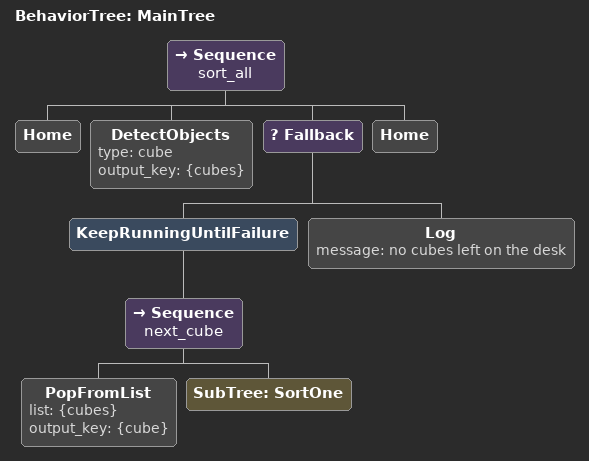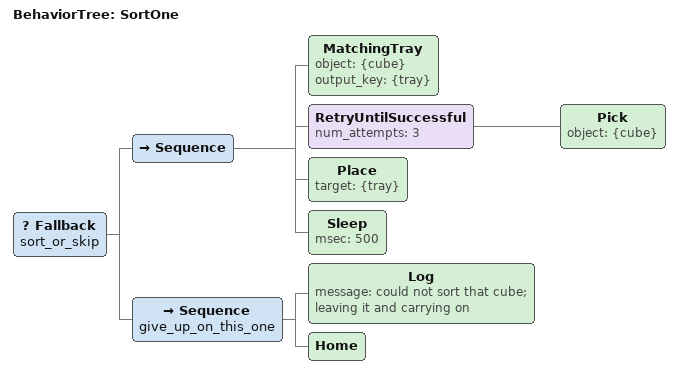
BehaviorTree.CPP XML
<?xml version="1.0"?>
<root BTCPP_format="4" main_tree_to_execute="MainTree">

  <BehaviorTree ID="MainTree">
    <Sequence name="sort_all">
      <Home/>
      <DetectObjects type="cube" output_key="{cubes}"/>

      <Fallback>
        <KeepRunningUntilFailure>
          <Sequence name="next_cube">
            <PopFromList list="{cubes}" output_key="{cube}"/>
            <SubTree ID="SortOne"/>
          </Sequence>
        </KeepRunningUntilFailure>
        <Log message="no cubes left on the desk"/>
      </Fallback>

      <Home/>
    </Sequence>
  </BehaviorTree>

  <BehaviorTree ID="SortOne">
    <Fallback name="sort_or_skip">
      <Sequence>
        <MatchingTray object="{cube}" output_key="{tray}"/>
        <RetryUntilSuccessful num_attempts="3">
          <Pick object="{cube}"/>
        </RetryUntilSuccessful>
        <Place target="{tray}"/>
        <!-- Let the cube settle before the arm comes back over the tray. -->
        <Sleep msec="500"/>
      </Sequence>

      <Sequence name="give_up_on_this_one">
        <Log message="could not sort that cube; leaving it and carrying on"/>
        <Home/>
      </Sequence>
    </Fallback>
  </BehaviorTree>

</root>
